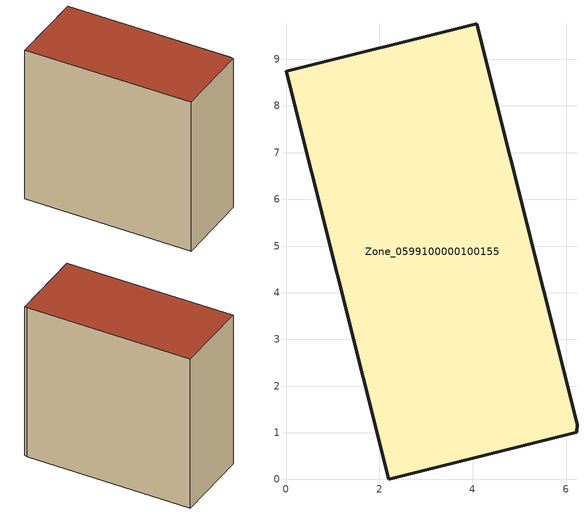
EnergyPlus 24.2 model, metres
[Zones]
Zone_0599100000100155
 floor ground (C_G): 4.08,9.77 6.23,1.18 6.23,1.01 2.2,0 0,8.74 z0
 wall outside (C_F): 6.23,1.18 4.08,9.77 0,8.74 2.2,0 6.23,1.01 6.23,1.18 z0:8.55
 roof outside (C_R): 6.23,1.01 6.23,1.18 4.08,9.77 0,8.74 2.2,0 z8.55
[BUILDING]
Pand.0599100000100155: North Axis=0; Terrain=City; Loads Convergence Tolerance Value=0.04; Temperature Convergence Tolerance Value=0.4; Solar Distribution=FullExterior; Maximum Number of Warmup Days=25; Minimum Number of Warmup Days=1
[Site:Location]
Rotterdam.The.Hague.AP_ZH_NLD Design_Conditions: Latitude=51.96; Longitude=4.45; Time Zone=1; Elevation=-4.5
[SITE:GROUNDTEMPERATURE:BUILDINGSURFACE]
18, 18, 18, 18, 18, 18, 18, 18, 18, 18, 18, 18
[MATERIAL] Thermal Absorptance=0.9; Solar Absorptance=0.7; Visible Absorptance=0.7
Name | Roughness | Thickness | Conductivity | Density | Specific Heat
G.TI.1992-2005 | MediumSmooth | 0.15 | 0.06 | 540 | 1210
F.TI.1992-2005 | Rough | 0.3 | 0.12 | 1920 | 840
R.TI.1992-2005 | MediumRough | 0.2 | 0.08 | 1500 | 1000
[CONSTRUCTION]
C_G: G.TI.1992-2005
C_F: F.TI.1992-2005
C_R: R.TI.1992-2005
[ZONE]
Zone_0599100000100155: Type=1; Multiplier=1; Ceiling Height=Autocalculate; Volume=Autocalculate; Floor Area=autocalculate; Part of Total Floor Area=Yes
[ZONEINFILTRATION:DESIGNFLOWRATE]
Infil_Zone_0599100000100155: Zone or ZoneList or Space or SpaceList=Zone_0599100000100155; Schedule=AlwaysOn; Design Flow Rate Calculation Method=Flow/Area; Flow Rate per Floor Area=0.0015; Constant Term Coefficient=1; Temperature Term Coefficient=0; Velocity Term Coefficient=0; Velocity Squared Term Coefficient=0
[HVACTEMPLATE:ZONE:IDEALLOADSAIRSYSTEM]
Zone_0599100000100155: Maximum Heating Supply Air Temperature=50; Minimum Cooling Supply Air Temperature=13; Maximum Heating Supply Air Humidity Ratio=0.0156; Minimum Cooling Supply Air Humidity Ratio=0.0077; Heating Limit=NoLimit; Cooling Limit=NoLimit; Dehumidification Control Type=ConstantSensibleHeatRatio; Cooling Sensible Heat Ratio=0.7; Dehumidification Setpoint=60; Humidification Control Type=None; Humidification Setpoint=30; Outdoor Air Method=None; Outdoor Air Flow Rate per Person=0.00944; Outdoor Air Flow Rate per Zone Floor Area=0; Outdoor Air Flow Rate per Zone=0; Demand Controlled Ventilation Type=None; Outdoor Air Economizer Type=NoEconomizer; Heat Recovery Type=None; Sensible Heat Recovery Effectiveness=0.7; Latent Heat Recovery Effectiveness=0.65
[ZONECONTROL:THERMOSTAT]
ThermostatControl_Zone_0599100000100155: Zone or ZoneList=Zone_0599100000100155; Control Type Schedule=DualSetpointControlType; Control 1=Thermostat_Zone_0599100000100155; Temperature Difference Between Cutout And Setpoint=0
[THERMOSTATSETPOINT:DUALSETPOINT]
Thermostat_Zone_0599100000100155: Heating Setpoint Temperature Schedule=HeatingSetpoint_Zone_0599100000100155; Cooling Setpoint Temperature Schedule=CoolingSetpoint_Zone_0599100000100155
[SCHEDULE:COMPACT]
HeatingSetpoint_Zone_0599100000100155: Through: 12/31, For: AllDays, Until: 24:00, 21
CoolingSetpoint_Zone_0599100000100155: Through: 12/31, For: AllDays, Until: 24:00, 24
DualSetpointControlType: Through: 12/31, For: AllDays, Until: 24:00, 4
AlwaysOn: Through: 12/31, For: AllDays, Until: 24:00, 1
